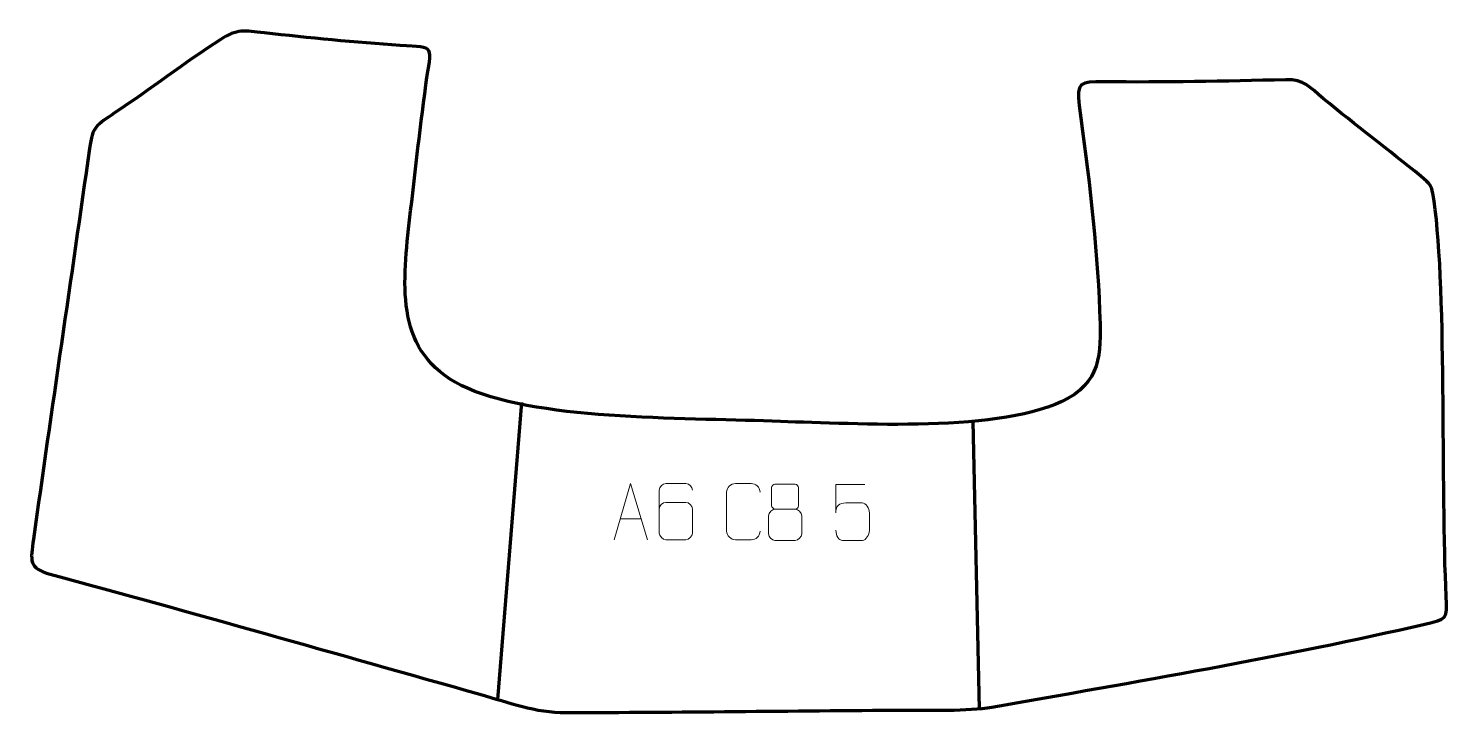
# Model space of a CAD drawing. Header units: millimetres. Extents: x -548 to 83, y 323 to 627.
import ezdxf

# ---------------------------------------------------------------- set-up
doc = ezdxf.new("R2010")
doc.units = ezdxf.units.MM
doc.header["$MEASUREMENT"] = 0
doc.layers.add('layer 2', color=7, linetype='Continuous')
doc.layers.add('layer 3', color=7, linetype='Continuous')

msp = doc.modelspace()

# ---------------------------------------------------------------- linework, layer by layer
at = {"layer": 'layer 2', "color": 142, "lineweight": 158}
for points in [[(-328.5706, 460.7711), (-328.5706, 460.7711), (-339.2084, 328.8686), (-339.2084, 328.8686)], [(-128.1092, 452.3948), (-128.1092, 452.3948), (-125.2607, 324.7486), (-125.2607, 324.7486)]]:
    msp.add_open_spline(points, degree=3, dxfattribs=at)
at = {"layer": 'layer 3', "color": 242, "lineweight": 158}
msp.add_open_spline([(-213.4829, 452.3059), (-179.9667, 451.6852), (-114.5062, 446.7322), (-85.6986, 462.725), (-85.6986, 462.725), (-70.0196, 471.4293), (-71.1895, 485.7055), (-71.76, 501.513), (-71.76, 501.513), (-72.853, 531.7999), (-76.7172, 562.7413), (-80.8269, 592.7473), (-80.8269, 592.7473), (-82.235, 603.0069), (-80.0329, 603.4751), (-70.0823, 603.3413), (-70.0823, 603.3413), (-43.069, 603.0028), (-16.0497, 603.6145), (10.954, 604.2504), (10.954, 604.2504), (19.2721, 604.4463), (21.2817, 601.1261), (27.7442, 595.8245), (27.7442, 595.8245), (42.0253, 584.1431), (56.7046, 573.0136), (70.97, 561.442), (70.97, 561.442), (75.2212, 557.9935), (75.7491, 556.9222), (76.2958, 553.8906), (76.2958, 553.8906), (82.8562, 517.5174), (79.7913, 420.0434), (82.3216, 374.769), (82.3216, 374.769), (82.9072, 364.2905), (82.3699, 364.6105), (72.774, 362.3681), (72.774, 362.3681), (11.4509, 348.0373), (-57.4641, 336.4145), (-119.6064, 325.4915), (-119.6064, 325.4915), (-130.6421, 323.5518), (-146.9645, 324.2326), (-158.6146, 324.1526), (-158.6146, 324.1526), (-208.6528, 323.8069), (-258.7624, 323.1468), (-308.7911, 323.0373), (-308.7911, 323.0373), (-322.7772, 323.0067), (-333.7717, 327.4524), (-347.0947, 331.1976), (-347.0947, 331.1976), (-410.663, 349.0671), (-474.2355, 367.3998), (-538.006, 384.5061), (-538.006, 384.5061), (-547.7308, 387.1148), (-546.8022, 390.5752), (-545.4679, 400.145), (-545.4679, 400.145), (-537.3967, 458.0343), (-528.7362, 515.8504), (-520.5973, 573.7421), (-520.5973, 573.7421), (-519.2234, 583.515), (-517.4786, 584.1073), (-509.4261, 589.4971), (-509.4261, 589.4971), (-493.6369, 600.0652), (-478.3603, 611.6603), (-462.5673, 622.0605), (-462.5673, 622.0605), (-454.952, 627.0754), (-451.6132, 625.9714), (-442.8605, 625.0368), (-442.8605, 625.0368), (-423.2193, 622.9534), (-402.16, 620.7751), (-382.5037, 619.5327), (-382.5037, 619.5327), (-366.2484, 618.5053), (-368.6429, 619.9743), (-371.0832, 602.0364), (-371.0832, 602.0364), (-373.9648, 580.7264), (-376.3166, 559.2908), (-378.7991, 537.9267), (-378.7991, 537.9267), (-381.8162, 508.9079), (-383.8491, 480.8191), (-352.5952, 467.1163), (-352.5952, 467.1163), (-318.6012, 452.2121), (-252.1591, 454.2019), (-213.4829, 452.3059)], degree=3, knots=[0, 0, 0, 0, 0.03846154, 0.03846154, 0.03846154, 0.03846154, 0.07692308, 0.07692308, 0.07692308, 0.07692308, 0.11538462, 0.11538462, 0.11538462, 0.11538462, 0.15384615, 0.15384615, 0.15384615, 0.15384615, 0.19230769, 0.19230769, 0.19230769, 0.19230769, 0.23076923, 0.23076923, 0.23076923, 0.23076923, 0.26923077, 0.26923077, 0.26923077, 0.26923077, 0.30769231, 0.30769231, 0.30769231, 0.30769231, 0.34615385, 0.34615385, 0.34615385, 0.34615385, 0.38461538, 0.38461538, 0.38461538, 0.38461538, 0.42307692, 0.42307692, 0.42307692, 0.42307692, 0.46153846, 0.46153846, 0.46153846, 0.46153846, 0.5, 0.5, 0.5, 0.5, 0.53846154, 0.53846154, 0.53846154, 0.53846154, 0.57692308, 0.57692308, 0.57692308, 0.57692308, 0.61538462, 0.61538462, 0.61538462, 0.61538462, 0.65384615, 0.65384615, 0.65384615, 0.65384615, 0.69230769, 0.69230769, 0.69230769, 0.69230769, 0.73076923, 0.73076923, 0.73076923, 0.73076923, 0.76923077, 0.76923077, 0.76923077, 0.76923077, 0.80769231, 0.80769231, 0.80769231, 0.80769231, 0.84615385, 0.84615385, 0.84615385, 0.84615385, 0.88461538, 0.88461538, 0.88461538, 0.88461538, 0.92307692, 0.92307692, 0.92307692, 0.92307692, 1, 1, 1, 1], dxfattribs=at)
at = {"layer": 'layer 3', "color": 250, "lineweight": 9}
for points, knots in [([(-287.5021, 399.8423), (-287.5021, 399.8423), (-280.1311, 424.7958), (-280.1311, 424.7958), (-280.1311, 424.7958), (-280.1311, 424.7958), (-272.5612, 399.8423), (-272.5612, 399.8423)], [0, 0, 0, 0, 0.33333333, 0.33333333, 0.33333333, 0.33333333, 1, 1, 1, 1]), ([(-252.6017, 421.8597), (-252.6258, 423.1992), (-253.982, 424.8524), (-255.5539, 424.8181), (-255.5539, 424.8181), (-258.5387, 424.8178), (-261.5239, 424.8178), (-264.5093, 424.8181), (-264.5093, 424.8181), (-265.7284, 424.833), (-267.4566, 423.3954), (-267.4616, 421.8597), (-267.4616, 421.8597), (-267.4613, 415.4992), (-267.4613, 409.1384), (-267.4616, 402.7777), (-267.4616, 402.7777), (-267.4569, 401.6148), (-265.7284, 399.8437), (-264.5093, 399.8193), (-264.5093, 399.8193), (-261.5239, 399.8196), (-258.5387, 399.8196), (-255.5539, 399.8193), (-255.5539, 399.8193), (-254.2758, 399.8631), (-252.6061, 401.4776), (-252.6017, 402.7777), (-252.6017, 402.7777), (-252.6017, 406.361), (-252.6017, 409.9441), (-252.6017, 413.5268), (-252.6017, 413.5268), (-252.6402, 415.005), (-254.2229, 416.4379), (-255.5539, 416.4359), (-255.5539, 416.4359), (-258.5387, 416.4362), (-261.5239, 416.4362), (-264.5093, 416.4359), (-264.5093, 416.4359), (-265.8388, 416.4409), (-267.4818, 414.9336), (-267.4401, 413.5051)], [0, 0, 0, 0, 0.08333333, 0.08333333, 0.08333333, 0.08333333, 0.16666667, 0.16666667, 0.16666667, 0.16666667, 0.25, 0.25, 0.25, 0.25, 0.33333333, 0.33333333, 0.33333333, 0.33333333, 0.41666667, 0.41666667, 0.41666667, 0.41666667, 0.5, 0.5, 0.5, 0.5, 0.58333333, 0.58333333, 0.58333333, 0.58333333, 0.66666667, 0.66666667, 0.66666667, 0.66666667, 0.75, 0.75, 0.75, 0.75, 0.83333333, 0.83333333, 0.83333333, 0.83333333, 1, 1, 1, 1]), ([(-222.6086, 403.66), (-222.7484, 401.3366), (-224.4256, 399.857), (-226.5733, 399.8462), (-226.5733, 399.8462), (-228.9052, 399.8466), (-231.2371, 399.8466), (-233.5686, 399.8462), (-233.5686, 399.8462), (-235.4936, 399.7408), (-237.4657, 401.6253), (-237.4545, 403.6426), (-237.4545, 403.6426), (-237.4541, 409.4127), (-237.4541, 415.1824), (-237.4545, 420.9517), (-237.4545, 420.9517), (-237.4503, 423.0898), (-235.7036, 424.809), (-233.5512, 424.7955), (-233.5512, 424.7955), (-231.2255, 424.7955), (-228.8994, 424.7955), (-226.5733, 424.7955), (-226.5733, 424.7955), (-224.6267, 424.831), (-222.6353, 423.3395), (-222.6086, 420.9019)], [0, 0, 0, 0, 0.125, 0.125, 0.125, 0.125, 0.25, 0.25, 0.25, 0.25, 0.375, 0.375, 0.375, 0.375, 0.5, 0.5, 0.5, 0.5, 0.625, 0.625, 0.625, 0.625, 0.75, 0.75, 0.75, 0.75, 1, 1, 1, 1]), ([(-217.4545, 423.006), (-217.4545, 420.793), (-217.4545, 417.1107), (-217.4545, 414.8974), (-217.4545, 414.8974), (-217.4395, 414.39), (-216.6321, 413.4586), (-215.932, 413.4598), (-215.932, 413.4598), (-212.9621, 413.46), (-209.9919, 413.3751), (-207.0215, 413.3748), (-207.0215, 413.3748), (-206.2244, 413.379), (-205.5037, 414.1693), (-205.5063, 414.89), (-205.5063, 414.89), (-205.5066, 417.106), (-205.5066, 420.7907), (-205.5063, 423.006), (-205.5063, 423.006), (-205.5248, 423.7168), (-206.1362, 424.4772), (-206.9701, 424.4698), (-206.9701, 424.4698), (-209.9872, 424.4695), (-213.0041, 424.4695), (-216.0207, 424.4698), (-216.0207, 424.4698), (-216.6471, 424.4774), (-217.4712, 423.7664), (-217.4545, 423.006)], [0, 0, 0, 0, 0.11111111, 0.11111111, 0.11111111, 0.11111111, 0.22222222, 0.22222222, 0.22222222, 0.22222222, 0.33333333, 0.33333333, 0.33333333, 0.33333333, 0.44444444, 0.44444444, 0.44444444, 0.44444444, 0.55555556, 0.55555556, 0.55555556, 0.55555556, 0.66666667, 0.66666667, 0.66666667, 0.66666667, 0.77777778, 0.77777778, 0.77777778, 0.77777778, 1, 1, 1, 1]), ([(-176.107, 424.4499), (-176.107, 424.4499), (-188.9587, 424.4499), (-188.9587, 424.4499), (-188.9587, 424.4499), (-188.9584, 420.2193), (-188.9584, 415.9884), (-188.9587, 411.7572), (-188.9587, 411.7572), (-188.959, 415.0673), (-187.328, 416.1391), (-184.516, 416.1996), (-184.516, 416.1996), (-182.0764, 416.1999), (-179.6369, 416.1999), (-177.1977, 416.1996), (-177.1977, 416.1996), (-175.5479, 416.2064), (-174.073, 413.8259), (-174.0445, 411.7572), (-174.0445, 411.7572), (-174.0448, 409.1699), (-174.0448, 406.5823), (-174.0445, 403.9946), (-174.0445, 403.9946), (-173.9983, 402.0352), (-175.4977, 399.5989), (-177.1236, 399.5404), (-177.1236, 399.5404), (-179.0801, 399.5407), (-183.9751, 399.5407), (-185.9321, 399.5404), (-185.9321, 399.5404), (-187.7776, 399.5316), (-188.8847, 401.4964), (-188.9055, 404.0475)], [0, 0, 0, 0, 0.1, 0.1, 0.1, 0.1, 0.2, 0.2, 0.2, 0.2, 0.3, 0.3, 0.3, 0.3, 0.4, 0.4, 0.4, 0.4, 0.5, 0.5, 0.5, 0.5, 0.6, 0.6, 0.6, 0.6, 0.7, 0.7, 0.7, 0.7, 0.8, 0.8, 0.8, 0.8, 1, 1, 1, 1]), ([(-218.9133, 410.4878), (-218.9133, 407.317), (-218.9133, 405.6149), (-218.9133, 402.4435), (-218.9133, 402.4435), (-218.9218, 401.2216), (-217.2239, 399.5289), (-215.9713, 399.5204), (-215.9713, 399.5204), (-212.9882, 399.5207), (-210.0049, 399.5207), (-207.0215, 399.5204), (-207.0215, 399.5204), (-205.6982, 399.5321), (-204.0778, 401.1537), (-204.0889, 402.4529), (-204.0889, 402.4529), (-204.0892, 405.6211), (-204.0892, 407.3199), (-204.0889, 410.4878), (-204.0889, 410.4878), (-204.1586, 411.8682), (-205.7364, 413.4468), (-207.0418, 413.4407), (-207.0418, 413.4407), (-210.0184, 413.4404), (-212.995, 413.4404), (-215.9713, 413.4407), (-215.9713, 413.4407), (-217.0508, 413.4471), (-218.8971, 411.8682), (-218.9133, 410.4878)], [0, 0, 0, 0, 0.11111111, 0.11111111, 0.11111111, 0.11111111, 0.22222222, 0.22222222, 0.22222222, 0.22222222, 0.33333333, 0.33333333, 0.33333333, 0.33333333, 0.44444444, 0.44444444, 0.44444444, 0.44444444, 0.55555556, 0.55555556, 0.55555556, 0.55555556, 0.66666667, 0.66666667, 0.66666667, 0.66666667, 0.77777778, 0.77777778, 0.77777778, 0.77777778, 1, 1, 1, 1])]:
    msp.add_open_spline(points, degree=3, knots=knots, dxfattribs=at)
msp.add_open_spline([(-284.7795, 409.0917), (-284.7795, 409.0917), (-275.2838, 409.0917), (-275.2838, 409.0917)], degree=3, dxfattribs=at)

doc.saveas('drawing.dxf')
